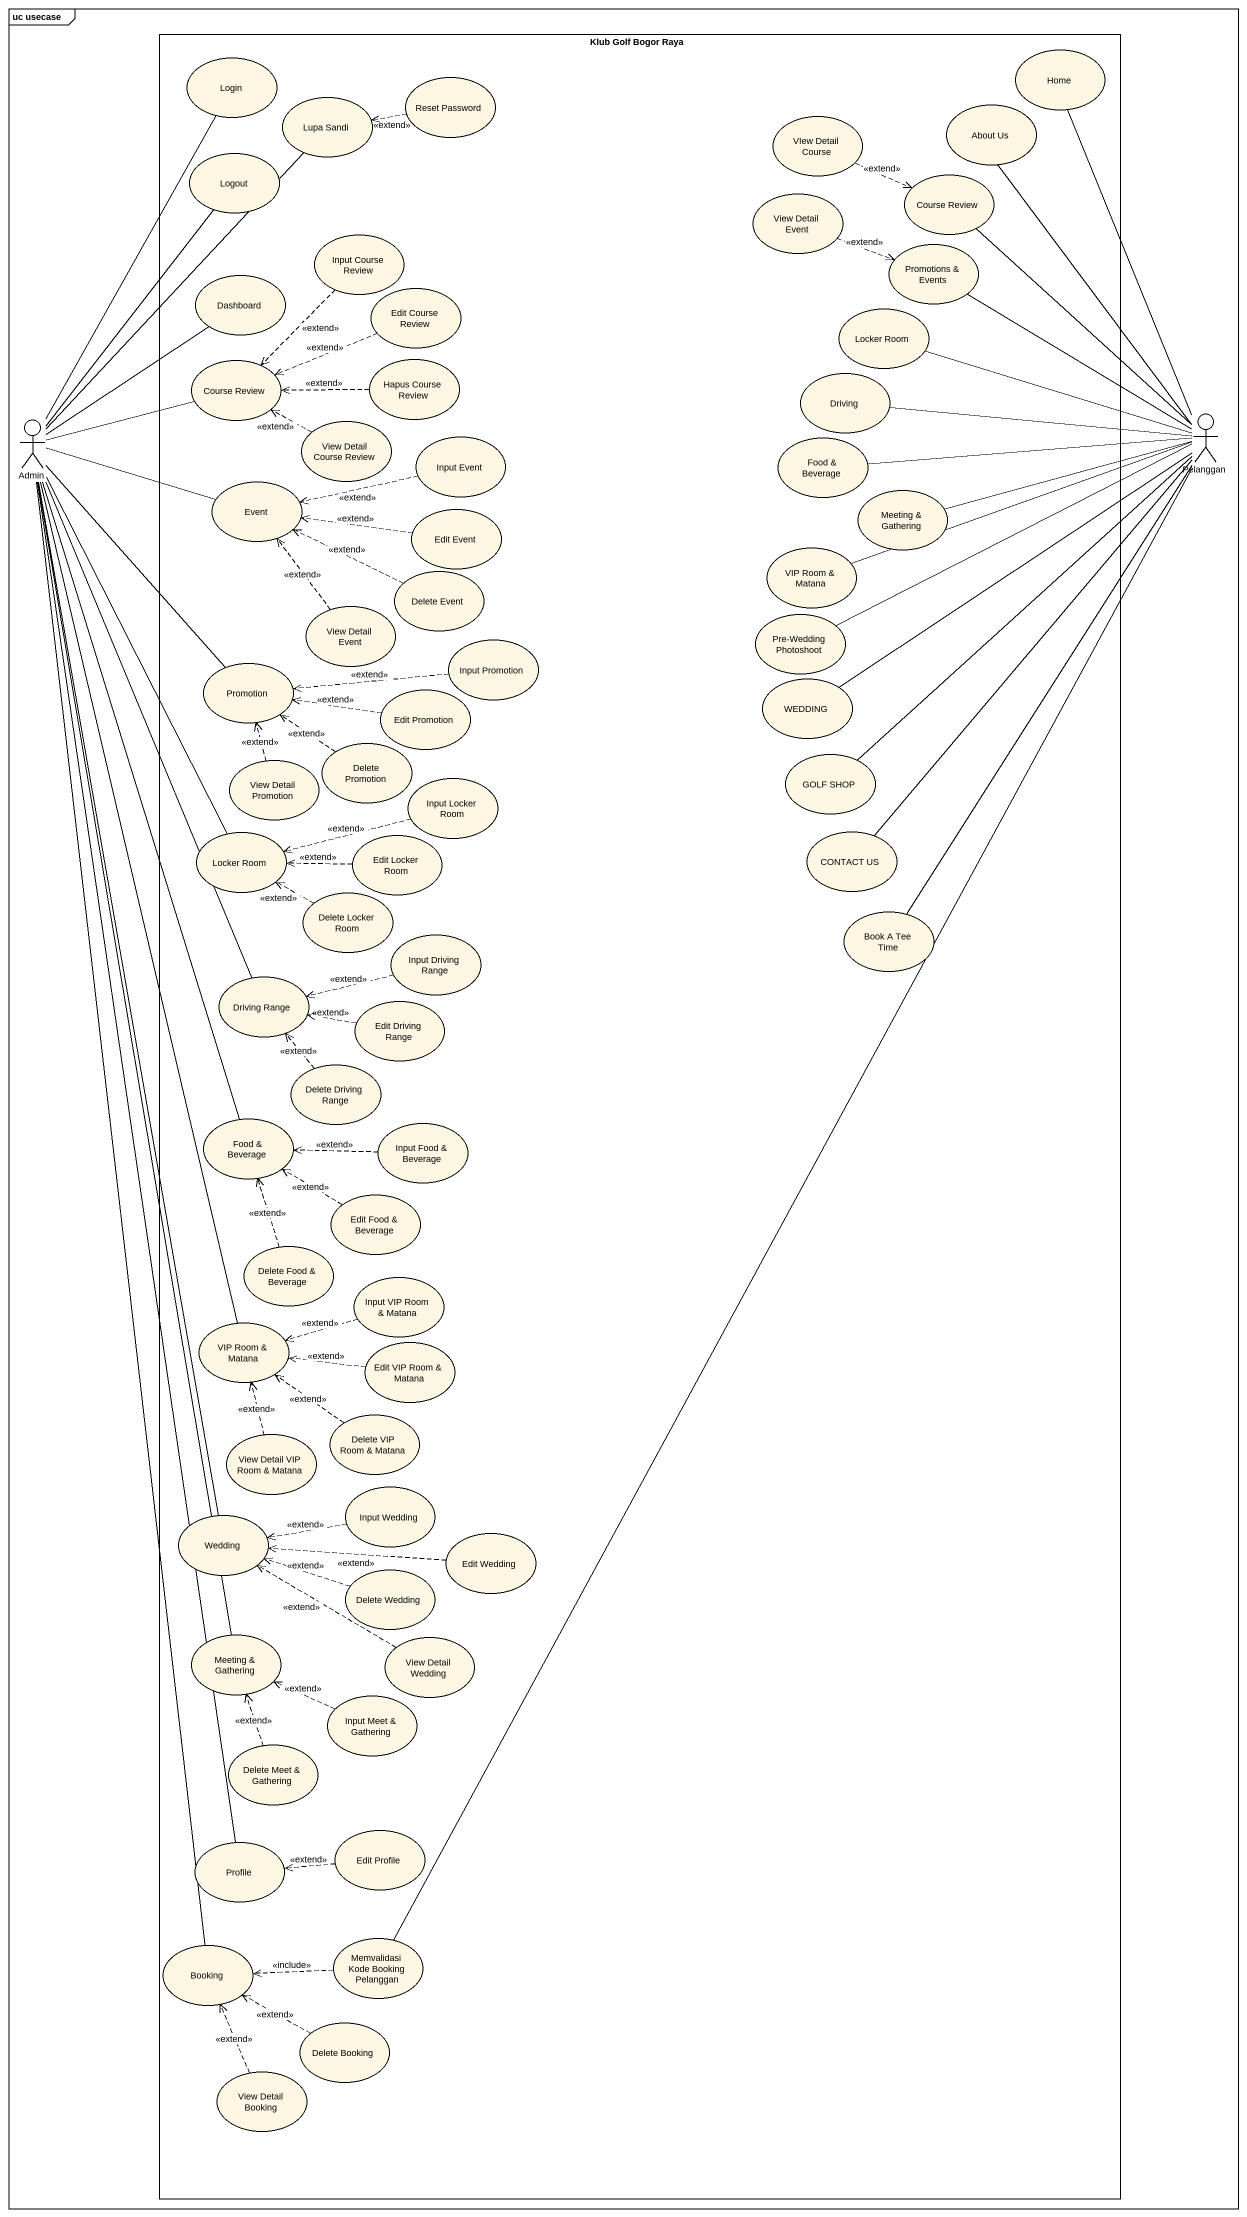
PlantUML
@startuml
mainframe uc usecase
rectangle "Klub Golf Bogor Raya" as Klub_Golf_Bogor_Raya {
  usecase Login
  usecase "Reset Password" as Reset_Password
  usecase Home
  usecase "Lupa Sandi" as Lupa_Sandi
  usecase "VIew Detail Course" as VIew_Detail_Course
  usecase "About Us" as About_Us
  usecase Logout
  usecase "View Detail Event" as View_Detail_Event
  usecase "Course Review" as Course_Review
  usecase "Input Course Review" as Input_Course_Review
  usecase "Promotions & Events" as Promotions_Events
  usecase Dashboard
  usecase "Edit Course Review" as Edit_Course_Review
  usecase "Locker Room" as Locker_Room
  usecase "Course Review" as Course_Review_2
  usecase "Hapus Course Review" as Hapus_Course_Review
  usecase Driving
  usecase "View Detail Course Review" as View_Detail_Course_Review
  usecase "Input Event" as Input_Event
  usecase "Food & Beverage" as Food_Beverage
  usecase Event
  usecase "Meeting & Gathering" as Meeting_Gathering
  usecase "Edit Event" as Edit_Event
  usecase "Delete Event" as Delete_Event
  usecase "VIP Room & Matana" as VIP_Room_Matana
  usecase "View Detail Event" as View_Detail_Event_2
  usecase "Pre-Wedding Photoshoot" as Pre_Wedding_Photoshoot
  usecase "Input Promotion" as Input_Promotion
  usecase Promotion
  usecase "Edit Promotion" as Edit_Promotion
  usecase WEDDING
  usecase "View Detail Promotion" as View_Detail_Promotion
  usecase "Delete Promotion" as Delete_Promotion
  usecase "GOLF SHOP" as GOLF_SHOP
  usecase "Input Locker Room" as Input_Locker_Room
  usecase "Locker Room" as Locker_Room_2
  usecase "Edit Locker Room" as Edit_Locker_Room
  usecase "CONTACT US" as CONTACT_US
  usecase "Delete Locker Room" as Delete_Locker_Room
  usecase "Book A Tee Time" as Book_A_Tee_Time
  usecase "Input Driving Range" as Input_Driving_Range
  usecase "Driving Range" as Driving_Range
  usecase "Edit Driving Range" as Edit_Driving_Range
  usecase "Delete Driving Range" as Delete_Driving_Range
  usecase "Food & Beverage" as Food_Beverage_2
  usecase "Input Food & Beverage" as Input_Food_Beverage
  usecase "Edit Food & Beverage" as Edit_Food_Beverage
  usecase "Delete Food & Beverage" as Delete_Food_Beverage
  usecase "Input VIP Room & Matana" as Input_VIP_Room_Matana
  usecase "VIP Room & Matana" as VIP_Room_Matana_2
  usecase "Edit VIP Room & Matana" as Edit_VIP_Room_Matana
  usecase "Delete VIP Room & Matana" as Delete_VIP_Room_Matana
  usecase "View Detail VIP Room & Matana" as View_Detail_VIP_Room_Matana
  usecase "Input Wedding" as Input_Wedding
  usecase Wedding
  usecase "Edit Wedding" as Edit_Wedding
  usecase "Delete Wedding" as Delete_Wedding
  usecase "Meeting & Gathering" as Meeting_Gathering_2
  usecase "View Detail Wedding" as View_Detail_Wedding
  usecase "Input Meet & Gathering" as Input_Meet_Gathering
  usecase "Delete Meet & Gathering" as Delete_Meet_Gathering
  usecase Profile
  usecase "Edit Profile" as Edit_Profile
  usecase Booking
  usecase "Memvalidasi Kode Booking Pelanggan" as Memvalidasi_Kode_Booking
  usecase "Delete Booking" as Delete_Booking
  usecase "View Detail Booking" as View_Detail_Booking
}
actor Admin
actor Pelanggan
Reset_Password .left.> Lupa_Sandi : <<extend>>
VIew_Detail_Course .right.> Course_Review : <<extend>>
View_Detail_Event .right.> Promotions_Events : <<extend>>
Input_Course_Review ..> Course_Review_2 : <<extend>>
Edit_Course_Review .left.> Course_Review_2 : <<extend>>
Hapus_Course_Review .left.> Course_Review_2 : <<extend>>
Admin -up- Login
Admin -up- Lupa_Sandi
Admin -up- Logout
Admin -up- Dashboard
Admin -up- Course_Review_2
Admin -right- Event
Admin -- Locker_Room_2
Admin -- Driving_Range
Admin -- Food_Beverage_2
Admin -- VIP_Room_Matana_2
Admin -- Wedding
Admin -- Meeting_Gathering_2
Admin -- Profile
Admin -- Booking
View_Detail_Course_Review .left.> Course_Review_2 : <<extend>>
Pelanggan -up- Home
Pelanggan -up- About_Us
Pelanggan -up- Course_Review
Pelanggan -up- Promotions_Events
Pelanggan -left- Locker_Room
Pelanggan -left- Driving
Pelanggan -left- Food_Beverage
Pelanggan -left- VIP_Room_Matana
Pelanggan -left- Pre_Wedding_Photoshoot
Pelanggan -left- WEDDING
Pelanggan -- GOLF_SHOP
Pelanggan -- CONTACT_US
Pelanggan -- Book_A_Tee_Time
Input_Event .left.> Event : <<extend>>
Meeting_Gathering -right- Pelanggan
Edit_Event .left.> Event : <<extend>>
Delete_Event .left.> Event : <<extend>>
View_Detail_Event_2 .up.> Event : <<extend>>
Input_Promotion .left.> Promotion : <<extend>>
Promotion -up- Admin
Edit_Promotion .left.> Promotion : <<extend>>
View_Detail_Promotion .up.> Promotion : <<extend>>
Delete_Promotion .up.> Promotion : <<extend>>
Input_Locker_Room .left.> Locker_Room_2 : <<extend>>
Edit_Locker_Room .left.> Locker_Room_2 : <<extend>>
Delete_Locker_Room .left.> Locker_Room_2 : <<extend>>
Input_Driving_Range .left.> Driving_Range : <<extend>>
Edit_Driving_Range .left.> Driving_Range : <<extend>>
Delete_Driving_Range .up.> Driving_Range : <<extend>>
Input_Food_Beverage .left.> Food_Beverage_2 : <<extend>>
Edit_Food_Beverage .left.> Food_Beverage_2 : <<extend>>
Delete_Food_Beverage .up.> Food_Beverage_2 : <<extend>>
Input_VIP_Room_Matana .left.> VIP_Room_Matana_2 : <<extend>>
Edit_VIP_Room_Matana .left.> VIP_Room_Matana_2 : <<extend>>
Delete_VIP_Room_Matana .up.> VIP_Room_Matana_2 : <<extend>>
View_Detail_VIP_Room_Matana .up.> VIP_Room_Matana_2 : <<extend>>
Input_Wedding .left.> Wedding : <<extend>>
Edit_Wedding .left.> Wedding : <<extend>>
Delete_Wedding .left.> Wedding : <<extend>>
View_Detail_Wedding .left.> Wedding : <<extend>>
Input_Meet_Gathering .left.> Meeting_Gathering_2 : <<extend>>
Delete_Meet_Gathering .up.> Meeting_Gathering_2 : <<extend>>
Edit_Profile .left.> Profile : <<extend>>
Memvalidasi_Kode_Booking -up- Pelanggan
Memvalidasi_Kode_Booking .left.> Booking : <<include>>
Delete_Booking .left.> Booking : <<extend>>
View_Detail_Booking .up.> Booking : <<extend>>
@enduml
